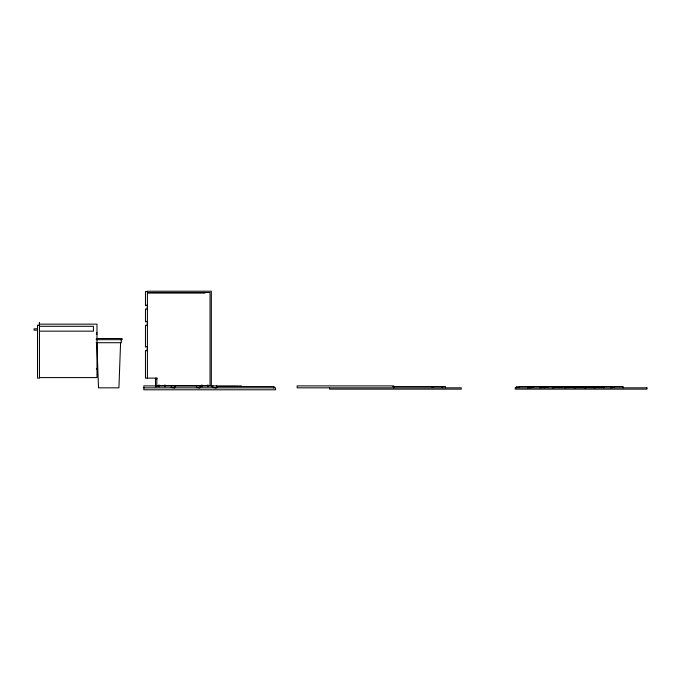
<?xml version="1.0" encoding="UTF-8"?>
<svg xmlns="http://www.w3.org/2000/svg" width="681" height="681" viewBox="0 0 681 681"><rect width="100%" height="100%" fill="white"/><g stroke="black" fill="none" stroke-linecap="round" stroke-linejoin="round"><path stroke-width="1.02" d="M120.588 342.713L118.911 387.838L98.507 387.838L96.838 342.713M216.924 387.114L216.405 385.897M216.873 387.251L215.868 387.838M174.949 385.897L175.468 387.114L174.404 387.838M200.103 385.897L200.623 387.114L199.559 387.838M147.419 291.536L145.47 291.536L145.487 305.641L146.696 305.054L147.419 306.118M147.419 292.515L210.037 292.515L210.037 385.684L156.809 385.684M147.419 293.051L204.964 293.051M147.419 306.331L147.019 309.302L145.487 308.961L145.47 321.875L146.696 321.355L147.419 322.419M147.419 322.632L147.019 325.603L145.487 325.263L145.47 347.029L146.696 346.51L147.419 347.574M39.447 324.147L96.991 324.147L96.991 377.58L39.447 377.58M39.447 326.301L93.425 326.301L93.425 331.162L39.447 331.162M37.506 328.787L34.05 328.787L34.05 330.191L37.506 330.191M96.344 332.779L96.991 332.779M96.344 334.073L96.991 334.073M96.302 338.5L122.154 338.5L122.154 339.691L96.132 339.691M96.132 342.713L121.286 342.713L121.286 339.691M147.419 347.787L147.019 350.758L145.47 350.485L145.47 378.125L157.268 378.125M96.344 368.949L96.991 368.949M155.515 379.419L156.809 379.419M238.103 385.897L143.853 385.897L143.853 389.787L275.567 389.787L275.567 387.838L143.853 387.838M239.184 385.897L241.346 385.897M392.818 386.544L445.493 386.544L445.493 387.838M565.979 387.191L574.619 387.191M575.7 387.191L584.332 387.191M585.413 387.191L594.053 387.191M595.126 387.191L603.766 387.191M212.949 385.897L212.676 387.446L215.647 387.838M196.647 385.897L196.375 387.446L199.346 387.838M171.493 385.897L171.22 387.446L174.191 387.838M623.2 387.838L623.2 386.544L614.56 386.544L614.56 387.191L613.266 387.191L613.266 386.544L530.891 386.544L530.891 387.838M612.406 386.544L612.406 387.191M611.861 386.544L611.861 387.838M610.78 386.544L610.78 387.838M603.766 386.544L603.766 387.838M602.685 386.544L602.685 387.191M602.149 386.544L602.149 387.191M600.855 386.544L600.855 387.191M599.45 386.544L599.45 387.191M598.369 386.544L598.369 387.191M595.126 386.544L595.126 387.838M594.053 386.544L594.053 387.838M592.972 386.544L592.972 387.191M589.729 386.544L589.729 387.191M588.435 386.544L588.435 387.191M587.031 386.544L587.031 387.191M585.949 386.544L585.949 387.838M585.413 386.544L585.413 387.838M584.332 386.544L584.332 387.838M582.17 386.544L582.17 387.191M581.097 386.544L581.097 387.191M577.318 386.544L577.318 387.191M576.024 386.544L576.024 387.191M575.7 386.544L575.7 387.838M574.619 386.544L574.619 387.838M573.538 386.544L573.538 387.191M570.295 386.544L570.295 387.191M569.222 386.544L569.222 387.191M565.979 386.544L565.979 387.838M564.898 386.544L564.898 387.838M562.744 386.544L562.744 387.191M561.442 386.544L561.442 387.191M560.582 386.544L560.582 387.191M560.046 386.544L560.046 387.191M559.288 386.544L559.288 387.191M558.965 386.544L558.965 387.191M557.884 386.544L557.884 387.191M556.803 386.544L556.803 387.191M556.266 386.544L556.266 387.191L554.964 387.191L554.964 386.544M553.568 386.544L553.568 387.838M552.487 386.544L552.487 387.838M548.162 386.544L548.162 387.191M546.869 386.544L546.869 387.191M545.464 386.544L545.464 387.191M544.391 386.544L544.391 387.838M543.847 386.544L543.847 387.191L542.553 387.191L542.553 386.544M541.148 386.544L541.148 387.838M540.067 386.544L540.067 387.838M533.589 386.544L533.589 387.191M532.295 386.544L532.295 387.191M531.435 386.544L531.435 387.191L530.133 387.191L530.133 386.544L519.016 386.544L519.016 387.191L516.317 386.544L516.317 387.838M529.809 386.544L529.809 387.838M528.737 386.544L528.737 387.838M527.656 386.544L527.656 387.838M442.037 386.544L442.037 387.838M433.405 386.544L433.405 387.191L432.112 387.191L432.112 386.544M393.78 387.838L393.78 385.897L297.154 385.897L297.154 387.838L461.258 387.838L461.258 389.132L329.544 389.132L329.544 387.838M273.949 387.838L273.949 386.544L216.737 386.544L216.737 387.838M273.634 386.544L273.634 387.838M211.331 386.782L211.331 291.213L147.419 291.213L147.419 378.125M207.875 384.842L207.875 386.842M201.934 384.842L201.934 386.842M164.904 384.842L164.904 386.842M158.971 384.842L158.971 386.842M156.809 378.125L156.809 386.791M155.515 378.125L155.515 386.868M37.523 325.263L37.515 378.125L39.455 378.125L39.455 322.632L39.064 325.603L37.523 325.263M646.95 387.838L515.236 387.838L515.236 389.132L646.95 389.132L646.95 387.838"/></g></svg>
